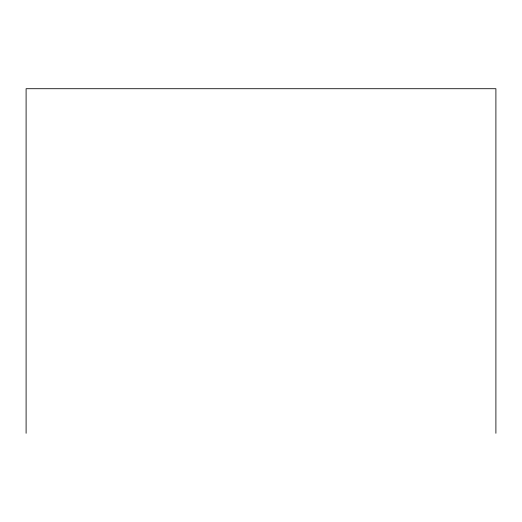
<?xml version="1.0" encoding="UTF-8"?>
<svg xmlns="http://www.w3.org/2000/svg" width="522" height="522" viewBox="0 0 522 522"><rect width="100%" height="100%" fill="white"/><g stroke="black" fill="none" stroke-linecap="round" stroke-linejoin="round"><path stroke-width="0.78" d="M495.9 433.286L495.9 88.714L26.1 88.714L26.1 433.286"/></g></svg>
